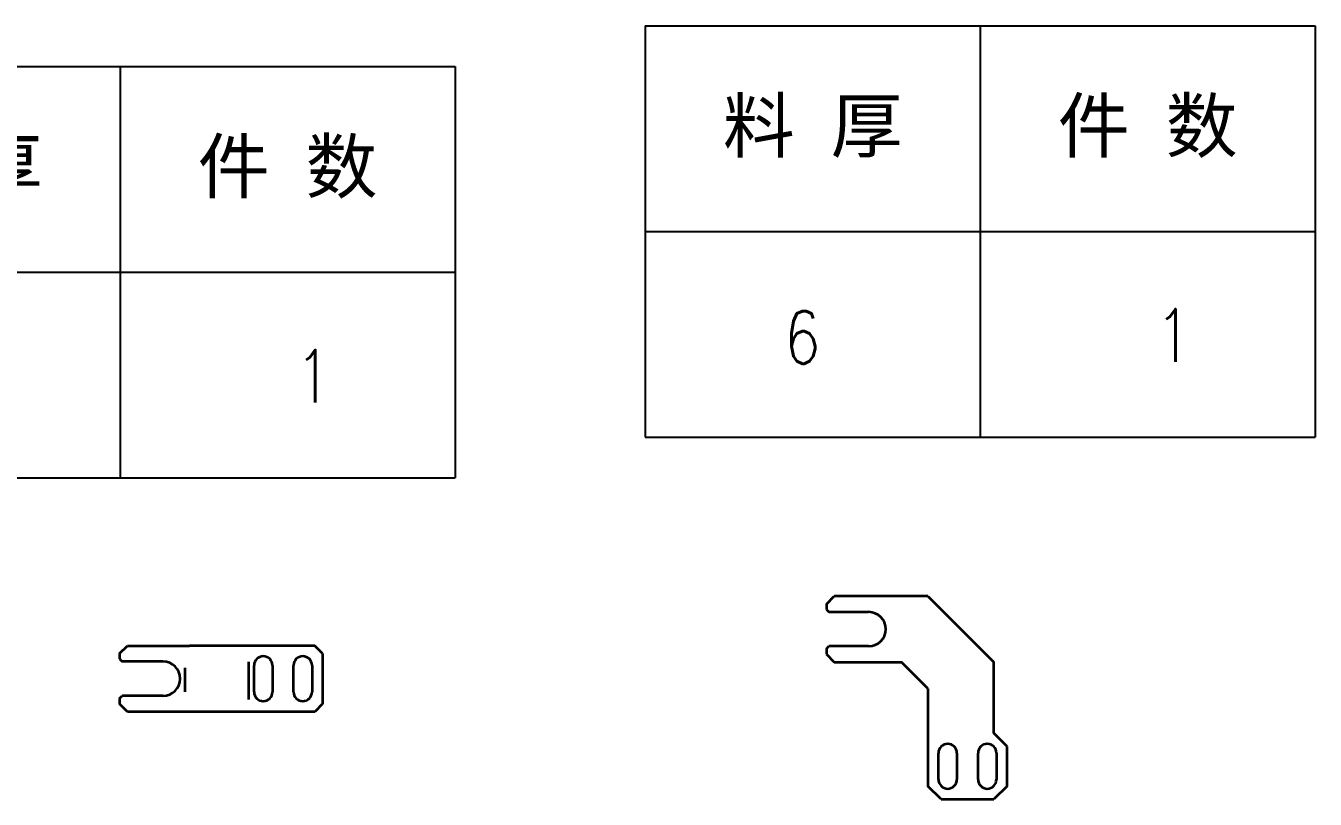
# Model space of a CAD drawing. Header units: millimetres. Extents: x -49992 to 104182, y -50696 to 36476.
# Drawn here: x -48866.1 to -48377.3, y 35985.3 to 36278.6 of the extents above; entities that cross this region are included whole.
import ezdxf
from ezdxf.enums import TextEntityAlignment as Align

# ---------------------------------------------------------------- set-up
doc = ezdxf.new("R2010")
doc.units = ezdxf.units.MM
doc.header["$LTSCALE"] = 0.5
doc.styles.add('DIM', font='romans.shx', dxfattribs={"width": 0.8, "bigfont": 'bigfont.shx'})
doc.styles.get("Standard").update_dxf_attribs({"font": 'simplex.shx'})

# ---------------------------------------------------------------- blocks, each defined once
blk = doc.blocks.new('*T135')
at = {"color": 0, "linetype": 'ByBlock', "lineweight": -2, "transparency": 16777216}
for p, q in [((0, 0), (127, 0)), ((0, 0), (0, -78)), ((63.5, 0), (63.5, -78)), ((127, 0), (127, -78)), ((0, -39), (127, -39)), ((0, -78), (127, -78))]:
    blk.add_line(p, q, dxfattribs=at)
at = {"color": 0, "transparency": 16777216, "char_height": 10, "width": 60.5, "attachment_point": 5}
for s, insert in [('{\\fSimSun|b0|i0|c134|p2;料 厚}', (31.75, -19.5)), ('{\\fSimSun|b0|i0|c134|p2;件 数}', (95.25, -19.5))]:
    blk.add_mtext(s, dxfattribs=dict(at, insert=insert))
blk = doc.blocks.new('拆图参数')
blk.add_blockref('*T135', (-63.5, 78))
at = {"style": 'DIM', "width": 0.8}
blk.add_attdef('6', text='', height=10, dxfattribs=at).set_placement((-37.13, 18.91), align=Align.MIDDLE_LEFT)
blk.add_attdef('1', text='', height=10, dxfattribs=at).set_placement((36.65, 19.27), align=Align.MIDDLE_CENTER)

msp = doc.modelspace()

# ---------------------------------------------------------------- linework, layer by layer
at = {"color": 7, "lineweight": 35, "ltscale": 0.106066}
for p, q in [((-48562.587, 36059.25), (-48559.587, 36062.25)), ((-48830.56, 36040.453), (-48827.56, 36043.453)), ((-48753.56, 36040.453), (-48756.56, 36043.453)), ((-48562.587, 36040.25), (-48559.587, 36037.25)), ((-48827.56, 36018.453), (-48830.56, 36021.453)), ((-48753.56, 36021.453), (-48756.56, 36018.453))]:
    msp.add_line(p, q, dxfattribs=at)
at = {"color": 7, "lineweight": 35}
for p, q in [((-48524.087, 36062.25), (-48559.587, 36062.25)), ((-48524.087, 36062.25), (-48499.087, 36037.25)), ((-48827.56, 36043.453), (-48804.06, 36043.453)), ((-48756.56, 36043.453), (-48790.06, 36043.453)), ((-48559.587, 36037.25), (-48534.087, 36037.25)), ((-48499.087, 36010.25), (-48499.087, 36037.25)), ((-48524.087, 36027.25), (-48524.087, 35990.25)), ((-48804.06, 36018.453), (-48827.56, 36018.453)), ((-48756.56, 36018.453), (-48790.06, 36018.453)), ((-48519.087, 35985.25), (-48499.087, 35985.25))]:
    msp.add_line(p, q, dxfattribs=at)
at = {"color": 7, "lineweight": 35, "ltscale": 0.05}
for p, q in [((-48562.587, 36059.25), (-48562.587, 36057.25)), ((-48830.56, 36040.453), (-48830.56, 36038.453)), ((-48562.587, 36042.25), (-48562.587, 36040.25)), ((-48830.56, 36023.453), (-48830.56, 36021.453))]:
    msp.add_line(p, q, dxfattribs=at)
at = {"color": 7, "lineweight": 35, "ltscale": 0.035355}
for p, q in [((-48562.587, 36057.25), (-48561.587, 36056.25)), ((-48562.587, 36042.25), (-48561.587, 36043.25)), ((-48830.56, 36038.453), (-48829.56, 36037.453)), ((-48830.56, 36023.453), (-48829.56, 36024.453))]:
    msp.add_line(p, q, dxfattribs=at)
at = {"color": 7, "lineweight": 35, "ltscale": 0.375}
for p, q in [((-48561.587, 36056.25), (-48546.587, 36056.25)), ((-48546.587, 36043.25), (-48561.587, 36043.25)), ((-48494.087, 35990.25), (-48494.087, 36005.25))]:
    msp.add_line(p, q, dxfattribs=at)
at = {"color": 7, "lineweight": 35, "ltscale": 0.25}
for p, q in [((-48794.06, 36043.453), (-48804.06, 36043.453)), ((-48781.56, 36023.034), (-48781.56, 36037.339)), ((-48779.56, 36025.953), (-48779.56, 36035.953)), ((-48772.56, 36035.953), (-48772.56, 36025.953)), ((-48764.56, 36025.953), (-48764.56, 36035.953)), ((-48757.56, 36035.953), (-48757.56, 36025.953)), ((-48805.607, 36025.972), (-48805.607, 36035.042)), ((-48794.06, 36018.453), (-48804.06, 36018.453)), ((-48520.087, 35992.75), (-48520.087, 36002.75)), ((-48513.087, 36002.75), (-48513.087, 35992.75)), ((-48505.087, 35992.75), (-48505.087, 36002.75)), ((-48498.087, 36002.75), (-48498.087, 35992.75))]:
    msp.add_line(p, q, dxfattribs=at)
at = {"color": 7, "lineweight": 35, "ltscale": 0.1}
for p, q in [((-48790.06, 36043.453), (-48794.06, 36043.453)), ((-48790.06, 36018.453), (-48794.06, 36018.453))]:
    msp.add_line(p, q, dxfattribs=at)
at = {"color": 7, "lineweight": 35, "ltscale": 0.475}
msp.add_line((-48753.56, 36040.453), (-48753.56, 36021.453), dxfattribs=at)
at = {"color": 7, "lineweight": 35, "ltscale": 0.3875}
for p, q in [((-48814.06, 36037.453), (-48829.56, 36037.453)), ((-48814.06, 36024.453), (-48829.56, 36024.453))]:
    msp.add_line(p, q, dxfattribs=at)
at = {"color": 7, "lineweight": 35, "ltscale": 0.353553}
msp.add_line((-48524.087, 36027.25), (-48534.087, 36037.25), dxfattribs=at)
at = {"color": 7, "lineweight": 35, "ltscale": 0.176777}
for p, q in [((-48494.087, 36005.25), (-48499.087, 36010.25)), ((-48519.087, 35985.25), (-48524.087, 35990.25)), ((-48494.087, 35990.25), (-48499.087, 35985.25))]:
    msp.add_line(p, q, dxfattribs=at)
at = {"color": 7, "lineweight": 35}
for centre, radius, start, end in [((-48546.587, 36049.75), 6.5, 270, 90), ((-48814.06, 36030.953), 6.5, 270, 90), ((-48776.06, 36035.953), 3.5, 0, 180), ((-48761.06, 36035.953), 3.5, 0, 180), ((-48776.06, 36025.953), 3.5, 180, 0), ((-48761.06, 36025.953), 3.5, 180, 0), ((-48516.587, 36002.75), 3.5, 0, 180), ((-48501.587, 36002.75), 3.5, 0, 180), ((-48516.587, 35992.75), 3.5, 180, 0), ((-48501.587, 35992.75), 3.5, 180, 0)]:
    msp.add_arc(centre, radius, start, end, dxfattribs=at)

# ---------------------------------------------------------------- block references
at = {"linetype": 'Continuous', "ltscale": 2, "xscale": 2, "yscale": 2, "zscale": 2}
for p in [(-48504.262, 36122.561), (-48830.321, 36107.127)]:
    msp.add_blockref('拆图参数', p, dxfattribs=at).add_auto_attribs({'1': '1', '6': '6'})

doc.saveas('drawing.dxf')
